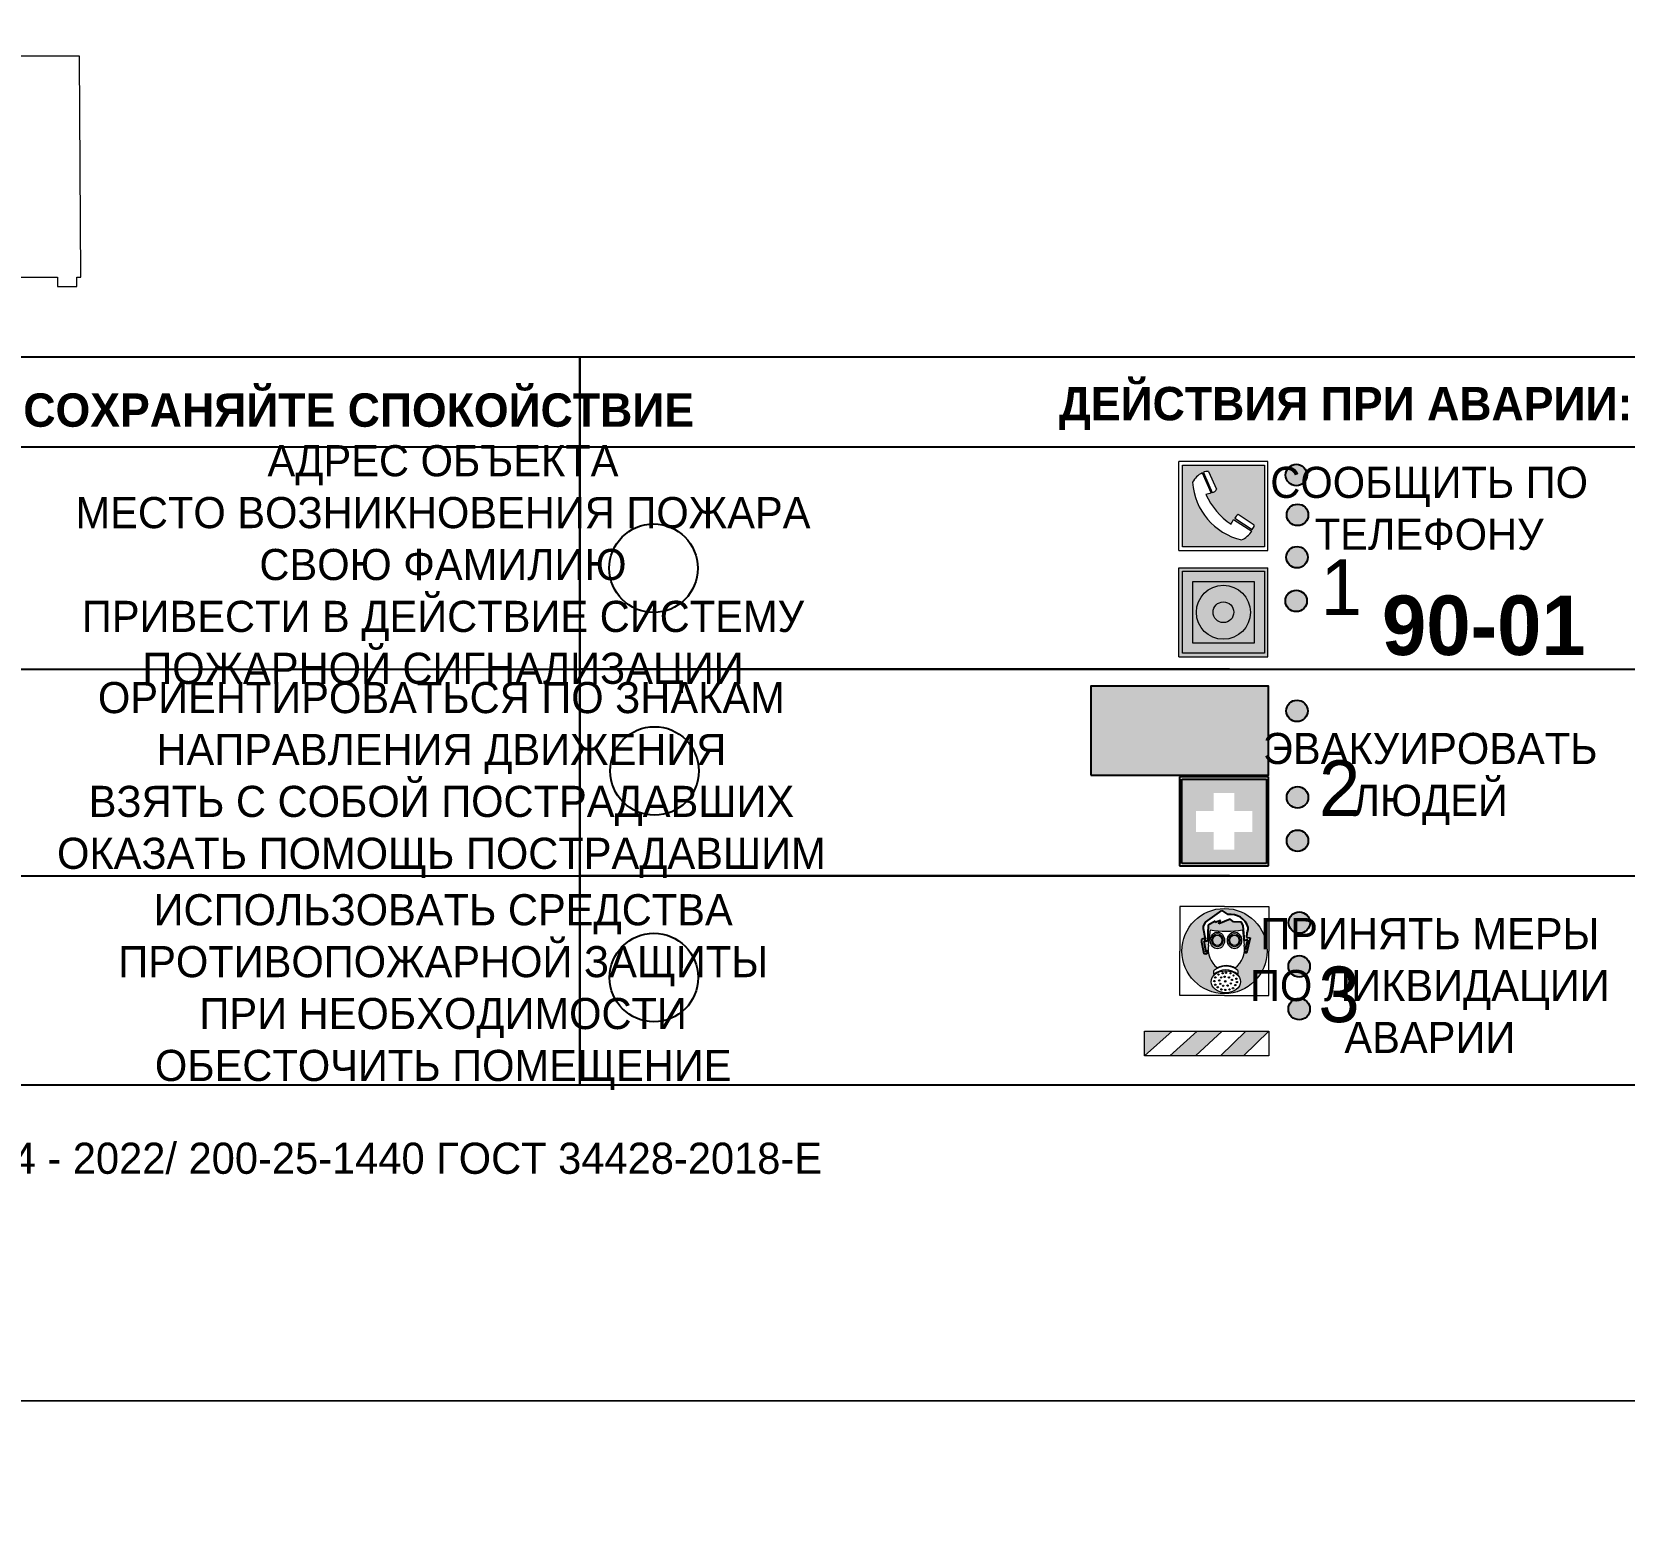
# Model space of a CAD drawing. Header units: millimetres. Extents: x 13810 to 67229, y 12374 to 21950.
# Drawn here: x 37301 to 37444.2, y 14537.9 to 14670.8 of the extents above; entities that cross this region are included whole.
import ezdxf

# ---------------------------------------------------------------- set-up
doc = ezdxf.new("R2010")
doc.units = ezdxf.units.MM
doc.styles.add('обычный', font='arial.ttf')

# ---------------------------------------------------------------- blocks, each defined once
blk = doc.blocks.new('A$C38D26F80')
h = blk.add_hatch(color=5)
h.dxf.hatch_style = 1
h.paths.add_polyline_path([(-8.77, -4.48, 1), (-0.19, -4.48, 1)])
h.paths.add_polyline_path([(-6.75, -3.58), (-6.75, -3.31), (-6.62, -3.22), (-6.5, -3.22), (-6.42, -3.3), (-6.39, -3.28), (-6.59, -2.23), (-6.59, -2.01), (-6.38, -1.58), (-4.76, -0.4), (-4.13, -0.79, -0.362848), (-2.1, -2.1, -0.201049), (-2.17, -2.48, 0.085434), (-2.26, -3.13), (-1.9, -3.16), (-2.25, -4.7), (-2.4, -4.59), (-2.43, -4.34), (-2.36, -4.34), (-2.14, -3.34), (-2.47, -3.42), (-2.58, -1.95), (-2.77, -1.58), (-3.58, -1.52), (-3.92, -1.26), (-5.05, -1.73), (-4.87, -1.39), (-5.41, -1.6), (-5.41, -1.46), (-6.13, -1.87), (-6.18, -3.5), (-6.56, -3.47), (-6.37, -4.59), (-6.16, -4.43), (-6.16, -4.66), (-6.36, -4.79), (-6.37, -4.8), (-6.51, -4.76)], flags=16)
h.paths.add_polyline_path([(-6.51, -4.76), (-6.36, -4.79), (-6.37, -4.8)], flags=0)
h.paths.add_polyline_path([(-5.92, -2.34, 0.089508), (-2.67, -2.35), (-2.48, -3.88, -0.268602), (-3.4, -6.18, 0.262449), (-5.2, -6.18, -0.268602), (-6.11, -3.88)], flags=16)
edge = h.paths.add_edge_path(flags=16)
edge.add_ellipse((-5.19, -3.41), major_axis=(0, 0.842), ratio=0.848992, start_angle=0, end_angle=360)
edge = h.paths.add_edge_path(flags=0)
edge.add_ellipse((-5.19, -3.39), major_axis=(0, 0.665), ratio=0.853798, start_angle=0, end_angle=360)
edge = h.paths.add_edge_path(flags=0)
edge.add_ellipse((-5.19, -3.4), major_axis=(0, 0.528), ratio=0.864094, start_angle=0, end_angle=360)
edge = h.paths.add_edge_path(flags=16)
edge.add_ellipse((-3.47, -3.4), major_axis=(0, 0.842), ratio=0.848992, start_angle=0, end_angle=360)
h.paths.add_polyline_path([(-3.13, -6.45), (-3.13, -6.84, 0.383174), (-5.57, -6.85), (-5.57, -6.49, -0.369952)], flags=16)
edge = h.paths.add_edge_path(flags=0)
edge.add_ellipse((-3.47, -3.39), major_axis=(0, 0.665), ratio=0.853798, start_angle=0, end_angle=360)
edge = h.paths.add_edge_path(flags=0)
edge.add_ellipse((-3.47, -3.4), major_axis=(0, 0.528), ratio=0.864094, start_angle=0, end_angle=360)
edge = h.paths.add_edge_path(flags=16)
edge.add_ellipse((-4.34, -7.57), major_axis=(-1.48, 0), ratio=0.744955, start_angle=0, end_angle=360)
h.paths.add_polyline_path([(-5.01, -6.85, -1), (-5.15, -6.85, -1)], flags=0)
h.paths.add_polyline_path([(-5.33, -7.14, -1), (-5.47, -7.14, -1)], flags=0)
h.paths.add_polyline_path([(-4.61, -6.71, -1), (-4.74, -6.71, -1)], flags=16)
h.paths.add_polyline_path([(-5.43, -7.51, -1), (-5.57, -7.51, -1)], flags=0)
h.paths.add_polyline_path([(-4.26, -6.67, -1), (-4.4, -6.67, -1)], flags=16)
h.paths.add_polyline_path([(-4.74, -7.14, -1), (-4.88, -7.14, -1)], flags=0)
h.paths.add_polyline_path([(-4.93, -7.43, -1), (-5.07, -7.43, -1)], flags=0)
h.paths.add_polyline_path([(-4.41, -7.07, -1), (-4.54, -7.07, -1)], flags=0)
h.paths.add_polyline_path([(-5.33, -7.87, -1), (-5.46, -7.87, -1)], flags=0)
h.paths.add_polyline_path([(-3.8, -6.71, -1), (-3.94, -6.71, -1)], flags=16)
h.paths.add_polyline_path([(-4.85, -7.78, -1), (-4.98, -7.78, -1)], flags=0)
h.paths.add_polyline_path([(-3.96, -7.14, -1), (-4.1, -7.14, -1)], flags=0)
h.paths.add_polyline_path([(-4.33, -7.53, -1), (-4.47, -7.53, -1)], flags=0)
h.paths.add_polyline_path([(-5.09, -8.12, -1), (-5.23, -8.12, -1)], flags=0)
h.paths.add_polyline_path([(-3.5, -6.94, -1), (-3.64, -6.94, -1)], flags=0)
h.paths.add_polyline_path([(-4.54, -7.97, -1), (-4.68, -7.97, -1)], flags=0)
h.paths.add_polyline_path([(-3.66, -7.39, -1), (-3.8, -7.39, -1)], flags=0)
h.paths.add_polyline_path([(-4.73, -8.35, -1), (-4.86, -8.35, -1)], flags=0)
h.paths.add_polyline_path([(-4.09, -7.96, -1), (-4.23, -7.96, -1)], flags=0)
h.paths.add_polyline_path([(-3.77, -7.74, -1), (-3.91, -7.74, -1)], flags=0)
h.paths.add_polyline_path([(-3.22, -7.27, -1), (-3.35, -7.27, -1)], flags=0)
h.paths.add_polyline_path([(-4.34, -8.4, -1), (-4.47, -8.4, -1)], flags=0)
h.paths.add_polyline_path([(-3.16, -7.61, -1), (-3.3, -7.61, -1)], flags=0)
h.paths.add_polyline_path([(-3.9, -8.35, -1), (-4.04, -8.35, -1)], flags=0)
h.paths.add_polyline_path([(-3.32, -7.91, -1), (-3.46, -7.91, -1)], flags=0)
h.paths.add_polyline_path([(-3.55, -8.23, -1), (-3.69, -8.23, -1)], flags=0)
at = {"color": 5, "lineweight": 5}
for p, q in [((-4.48, 0), (-8.96, 0)), ((-8.96, 0), (-8.96, -4.48)), ((-4.48, 0), (0, 0)), ((0, 0), (0, -4.48)), ((-6.59, -2.01), (-6.38, -1.58)), ((-6.38, -1.58), (-4.76, -0.4)), ((-5.41, -1.46), (-6.13, -1.87)), ((-4.87, -1.39), (-5.41, -1.6)), ((-5.41, -1.6), (-5.41, -1.46)), ((-3.92, -1.26), (-5.05, -1.73)), ((-5.05, -1.73), (-4.87, -1.39)), ((-4.76, -0.4), (-4.13, -0.79)), ((-3.58, -1.52), (-3.92, -1.26)), ((-2.77, -1.58), (-3.58, -1.52)), ((-2.58, -1.95), (-2.77, -1.58)), ((-6.59, -2.23), (-6.59, -2.01)), ((-6.39, -3.28), (-6.59, -2.23)), ((-6.13, -1.87), (-6.18, -3.5)), ((-5.92, -2.34), (-6.11, -3.88)), ((-2.67, -2.34), (-2.48, -3.88)), ((-2.47, -3.42), (-2.58, -1.95)), ((-1.9, -3.16), (-2.26, -3.13)), ((-2.25, -4.7), (-1.9, -3.16)), ((-8.96, -8.96), (-8.96, -4.48)), ((-6.75, -3.31), (-6.62, -3.22)), ((-6.75, -3.58), (-6.75, -3.31)), ((-6.51, -4.76), (-6.75, -3.58)), ((-6.62, -3.22), (-6.5, -3.22)), ((-6.18, -3.5), (-6.56, -3.47)), ((-6.56, -3.47), (-6.37, -4.59)), ((-6.37, -4.8), (-6.51, -4.76)), ((-6.5, -3.22), (-6.42, -3.3)), ((-6.42, -3.3), (-6.39, -3.28)), ((-6.37, -4.59), (-6.16, -4.43)), ((-6.16, -4.66), (-6.37, -4.8)), ((-6.16, -4.43), (-6.16, -4.66)), ((-2.14, -3.34), (-2.47, -3.42)), ((-2.43, -4.34), (-2.4, -4.59)), ((-2.43, -4.34), (-2.36, -4.34)), ((-2.4, -4.59), (-2.25, -4.7)), ((-2.36, -4.34), (-2.14, -3.34)), ((0, -8.96), (0, -4.48)), ((-5.57, -6.49), (-5.57, -6.85)), ((-3.13, -6.45), (-3.13, -6.84)), ((-4.48, -8.96), (-8.96, -8.96)), ((-4.48, -8.96), (0, -8.96))]:
    blk.add_line(p, q, dxfattribs=at)
at = {"color": 5}
for p, q in [((-6.59, -2.01), (-6.38, -1.58)), ((-6.38, -1.58), (-4.76, -0.4)), ((-5.41, -1.46), (-6.13, -1.87)), ((-4.87, -1.39), (-5.41, -1.6)), ((-5.41, -1.6), (-5.41, -1.46)), ((-3.92, -1.26), (-5.05, -1.73)), ((-5.05, -1.73), (-4.87, -1.39)), ((-4.76, -0.4), (-4.13, -0.79)), ((-3.58, -1.52), (-3.92, -1.26)), ((-2.77, -1.58), (-3.58, -1.52)), ((-2.58, -1.95), (-2.77, -1.58)), ((-6.59, -2.23), (-6.59, -2.01)), ((-6.39, -3.28), (-6.59, -2.23)), ((-6.13, -1.87), (-6.18, -3.5)), ((-2.47, -3.42), (-2.58, -1.95)), ((-2.26, -3.13), (-1.9, -3.16)), ((-1.9, -3.16), (-2.25, -4.7)), ((-6.75, -3.31), (-6.62, -3.22)), ((-6.75, -3.58), (-6.75, -3.31)), ((-6.51, -4.76), (-6.75, -3.58)), ((-6.62, -3.22), (-6.5, -3.22)), ((-6.18, -3.5), (-6.56, -3.47)), ((-6.56, -3.47), (-6.37, -4.59)), ((-6.37, -4.8), (-6.51, -4.76)), ((-6.36, -4.79), (-6.51, -4.76)), ((-6.5, -3.22), (-6.42, -3.3)), ((-6.42, -3.3), (-6.39, -3.28)), ((-6.37, -4.59), (-6.16, -4.43)), ((-6.16, -4.66), (-6.37, -4.8)), ((-6.16, -4.66), (-6.36, -4.79)), ((-6.16, -4.43), (-6.16, -4.66)), ((-2.14, -3.34), (-2.47, -3.42)), ((-2.4, -4.59), (-2.43, -4.34)), ((-2.43, -4.34), (-2.36, -4.34)), ((-2.25, -4.7), (-2.4, -4.59)), ((-2.36, -4.34), (-2.14, -3.34))]:
    blk.add_line(p, q, dxfattribs=at)
at = {"color": 5, "lineweight": 5}
for centre, radius in [((-4.48, -4.48), 4.29), ((-5.5, -7.51), 0.0678), ((-5.4, -7.14), 0.0678), ((-5.4, -7.87), 0.0678), ((-5.08, -6.85), 0.0678), ((-5, -7.43), 0.0678), ((-4.91, -7.78), 0.0678), ((-4.81, -7.14), 0.0678), ((-4.67, -6.71), 0.0678), ((-4.61, -7.97), 0.0678), ((-4.47, -7.07), 0.0678), ((-4.4, -7.53), 0.0678), ((-4.33, -6.67), 0.0678), ((-4.16, -7.96), 0.0678), ((-4.03, -7.14), 0.0678), ((-3.87, -6.71), 0.0678), ((-3.84, -7.74), 0.0678), ((-3.73, -7.39), 0.0678), ((-3.57, -6.94), 0.0678), ((-3.39, -7.91), 0.0678), ((-3.28, -7.27), 0.0678), ((-3.23, -7.61), 0.0678), ((-5.16, -8.12), 0.0678), ((-4.79, -8.35), 0.0678), ((-4.4, -8.4), 0.0678), ((-3.97, -8.35), 0.0678), ((-3.62, -8.23), 0.0678)]:
    blk.add_circle(centre, radius, dxfattribs=at)
at = {"color": 5}
for centre, radius, start, end in [((-3.89, -2.66), 1.88, 17.387, 97.1599), ((-0.35, -3.07), 1.91, 162.2553, 181.7878), ((-2.6, -2.2), 0.511, 326.3906, 11.8614)]:
    blk.add_arc(centre, radius, start, end, dxfattribs=at)
at = {"color": 5, "lineweight": 5}
for centre, radius, start, end in [((-4.28, 6.66), 9.15, 259.6987, 280.1569), ((-0.47, -3.05), 1.79, 161.5846, 182.4584), ((-2.6, -2.2), 0.513, 326.4781, 11.7739), ((-3.66, -4.24), 2.47, 171.573, 231.7124), ((-4.93, -4.24), 2.47, 308.2876, 8.427), ((-4.33, -7.88), 1.87, 50.358, 131.5662), ((-4.34, -8.2), 1.82, 48.4943, 132.3565), ((-4.3, -7.78), 1.83, 60.5889, 119.4111)]:
    blk.add_arc(centre, radius, start, end, dxfattribs=at)
for centre, major_axis, ratio in [((-5.19, -3.41), (0, 0.842), 0.848992), ((-5.19, -3.39), (0, 0.665), 0.853798), ((-5.19, -3.4), (0, 0.528), 0.864094), ((-3.47, -3.4), (0, 0.842), 0.848992), ((-3.47, -3.39), (0, 0.665), 0.853798), ((-3.47, -3.4), (0, 0.528), 0.864094), ((-4.34, -7.57), (-1.48, 0), 0.744955)]:
    blk.add_ellipse(centre, major_axis=major_axis, ratio=ratio, dxfattribs=at)
blk = doc.blocks.new('A$C47DD6509')
at = {"lineweight": 5}
for points in [[(-8.69, 0), (-11.19, 0), (-11.19, -2.22)], [(-4.22, 0), (-6.45, 0), (-8.91, -2.22), (-6.61, -2.22)], [(0, 0), (-2.09, 0), (-4.36, -2.22), (-2.29, -2.22)]]:
    blk.add_hatch(color=242, dxfattribs=at).paths.add_polyline_path(points)
at = {"color": 242, "lineweight": 5}
for p, q in [((-11.19, -2.22), (-8.69, 0)), ((-11.19, -2.22), (-11.19, 0)), ((-11.19, 0), (-8.69, 0)), ((-11.19, 0), (0, 0)), ((-8.91, -2.22), (-6.45, 0)), ((-6.61, -2.22), (-4.22, 0)), ((-4.36, -2.22), (-2.09, 0)), ((-2.29, -2.22), (0, 0)), ((0, 0), (0, -2.22)), ((0, -2.22), (-11.19, -2.22))]:
    blk.add_line(p, q, dxfattribs=at)
blk = doc.blocks.new('A$C32E8229D')
at = {"true_color": 0xffffff}
blk.add_hatch(color=7, dxfattribs=at).paths.add_polyline_path([(0, 0), (0, -8), (16, -8), (16, 0)])
h = blk.add_hatch(color=126)
h.paths.add_polyline_path([(0.2, -0.2), (15.8, -0.2), (15.8, -7.8), (0.2, -7.8)])
h.paths.add_polyline_path([(13.49, -2.05), (12.08, -2.05), (11.37, -2.63, 0.162397), (11.29, -2.84), (11.29, -3.63), (10.35, -3.63), (10.35, -4.05), (11.68, -4.05), (11.68, -3.48), (12.26, -4.28), (11.29, -5.1), (11.29, -6.78), (11.85, -6.78), (11.85, -5.44), (12.8, -4.64), (12.8, -5.94), (14.46, -5.94), (14.46, -5.39), (13.45, -5.39), (13.45, -3.97), (12.46, -2.59), (13.15, -2.59), (13.69, -3.34), (14.18, -3)], flags=16)
h.paths.add_polyline_path([(10.74, -1.82, 1), (11.8, -1.82, 1)], flags=16)
h.paths.add_polyline_path([(9.39, -3.59), (5.99, -3.59), (6.56, -3.03), (5.91, -3.03), (5.1, -3.83), (5.91, -4.64), (6.56, -4.64), (5.99, -4.09), (9.39, -4.09)], flags=16)
h.paths.add_polyline_path([(4.29, -1.08), (1.72, -1.08), (1.72, -6.6), (4.29, -6.6)], flags=16)
at = {"color": 126}
blk.add_lwpolyline([(16, -8), (0, -8), (0, 0), (16, 0)], close=True, dxfattribs=at)
blk = doc.blocks.new('A$C18900ED3')
h = blk.add_hatch(color=126)
h.paths.add_polyline_path([(-0.18, -0.18), (-7.02, -0.18), (-7.02, -7.02), (-0.18, -7.02)])
h.paths.add_polyline_path([(-5.89, -4.46), (-5.89, -2.77), (-4.46, -2.77), (-4.46, -1.31), (-2.77, -1.31), (-2.77, -2.77), (-1.33, -2.77), (-1.33, -4.46), (-2.77, -4.46), (-2.77, -5.89), (-4.46, -5.89), (-4.46, -4.46)], flags=16)
at = {"color": 126}
for p, q in [((-7.2, 0), (-7.2, -7.2)), ((0, 0), (-7.2, 0)), ((0, -7.2), (0, 0)), ((-7.02, -7.02), (-7.02, -0.18)), ((-7.02, -0.18), (-0.18, -0.18)), ((-0.18, -0.18), (-0.18, -7.02)), ((-7.2, -7.2), (0, -7.2)), ((-0.18, -7.02), (-7.02, -7.02))]:
    blk.add_line(p, q, dxfattribs=at)
blk = doc.blocks.new('A$C456E1F9C')
at = {"lineweight": 5}
h = blk.add_hatch(color=242, dxfattribs=at)
h.paths.add_polyline_path([(0.51, -1.47), (0.51, -13.26), (12.29, -13.26), (12.29, -1.47)])
h.paths.add_polyline_path([(5.42, -4.95, -0.254479), (4.78, -5.4), (3.52, -2.53, -0.209735), (4.23, -2.4)], flags=16)
h.paths.add_polyline_path([(8.53, -8.6), (10.87, -10.17), (10.54, -10.76), (8.03, -9.13, -0.192251)], flags=16)
h.paths.add_polyline_path([(4.61, -5.49, 0.005518), (3.87, -5.72, 0.128647), (7.49, -10.01, 0.00809), (7.83, -9.33), (10.47, -10.97, -0.16736), (8.99, -12.25, -0.327862), (1.95, -3.95, -0.166952), (3.36, -2.62)], flags=16)
at = {"color": 242, "lineweight": 5}
for p, q in [((0, -13.77), (0, -0.97)), ((12.8, -0.97), (0, -0.97)), ((12.8, -13.77), (12.8, -0.97)), ((4.61, -5.49), (3.36, -2.62)), ((3.52, -2.53), (4.78, -5.4)), ((4.23, -2.4), (5.42, -4.95)), ((8.03, -9.13), (10.54, -10.76)), ((10.81, -10.12), (8.53, -8.6)), ((7.83, -9.33), (10.47, -10.97)), ((10.54, -10.76), (10.8, -10.3)), ((10.8, -10.3), (10.81, -10.12)), ((0, -13.77), (12.8, -13.77))]:
    blk.add_line(p, q, dxfattribs=at)
blk.add_lwpolyline([(0.51, -1.47), (12.29, -1.47), (12.29, -13.26), (0.51, -13.26)], close=True, dxfattribs=at)
for centre, radius, start, end in [((4.59, -5.34), 2.99, 114.2845, 152.1974), ((11.12, -3.31), 9.19, 183.9915, 256.6009), ((4.02, -3.27), 0.891, 76.3284, 123.7092), ((14.98, -39.1), 35.17, 107.1487, 108.4135), ((13.86, -0.94), 11.08, 205.5536, 234.8762), ((4.68, -4.59), 0.824, 276.9621, 334.0723), ((8.94, -9.5), 0.989, 114.4092, 157.9388), ((-13.31, 0.8), 23.44, 332.5487, 334.4027), ((7.87, -9.46), 3, 291.9291, 329.9329)]:
    blk.add_arc(centre, radius, start, end, dxfattribs=at)
blk = doc.blocks.new('A$C54414219')
at = {"true_color": 0xffffff}
h = blk.add_hatch(color=7, dxfattribs=at)
h.paths.add_polyline_path([(2.39, -9.45), (2.39, -18.3), (11.23, -18.3), (11.23, -9.45)], flags=0)
h.paths.add_polyline_path([(10.71, -13.87, -1), (2.92, -13.87, -1)], flags=0)
h.paths.add_polyline_path([(8.3, -13.87, -1), (5.33, -13.87, -1)], flags=0)
h.paths.add_polyline_path([(0.41, -7.47), (0.41, -20.27), (13.21, -20.27), (13.21, -7.47)])
h.paths.add_polyline_path([(0.92, -19.77), (12.71, -19.77), (12.71, -7.98), (0.92, -7.98)], flags=16)
h.paths.add_polyline_path([(11.23, -9.45), (11.23, -18.3), (2.39, -18.3), (2.39, -9.45)], flags=0)
at = {"lineweight": 5}
h = blk.add_hatch(color=242, dxfattribs=at)
h.paths.add_polyline_path([(12.71, -7.98), (0.92, -7.98), (0.92, -19.77), (12.71, -19.77)])
h.paths.add_polyline_path([(11.23, -18.3), (2.39, -18.3), (2.39, -9.45), (11.23, -9.45)], flags=16)
h.paths.add_polyline_path([(10.71, -13.87, -1), (2.92, -13.87, -1)], flags=0)
h.paths.add_polyline_path([(8.3, -13.87, -1), (5.33, -13.87, -1)], flags=0)
at = {"true_color": 0xffffff}
h = blk.add_hatch(color=7, dxfattribs=at)
h.paths.add_polyline_path([(2.39, -9.45), (2.39, -18.3), (11.23, -18.3), (11.23, -9.45)])
h.paths.add_polyline_path([(10.71, -13.87, -1), (2.92, -13.87, -1)], flags=16)
h.paths.add_polyline_path([(8.3, -13.87, -1), (5.33, -13.87, -1)], flags=0)
at = {"lineweight": 5}
h = blk.add_hatch(color=242, dxfattribs=at)
h.paths.add_polyline_path([(2.92, -13.87, 1), (10.71, -13.87, 1)])
h.paths.add_polyline_path([(8.3, -13.87, -1), (5.33, -13.87, -1)], flags=16)
at = {"color": 242, "lineweight": 5}
for p, q in [((0.41, -20.27), (0.41, -7.47)), ((0.41, -7.47), (13.21, -7.47)), ((0.41, -7.47), (13.21, -7.47)), ((13.21, -20.27), (13.21, -7.47)), ((0.41, -20.27), (13.21, -20.27))]:
    blk.add_line(p, q, dxfattribs=at)
for points in [[(0.92, -7.98), (12.71, -7.98), (12.71, -19.77), (0.92, -19.77)], [(2.39, -9.45), (11.23, -9.45), (11.23, -18.3), (2.39, -18.3)]]:
    blk.add_lwpolyline(points, close=True, dxfattribs=at)
for radius in [3.89, 1.49]:
    blk.add_circle((6.81, -13.87), radius, dxfattribs=at)

msp = doc.modelspace()

# ---------------------------------------------------------------- hatches: boundary and pattern name
at = {"lineweight": 0}
h = msp.add_hatch(color=256, dxfattribs=at)
h.dxf.hatch_style = 1
h.paths.add_polyline_path([(37413.78, 14630.9, 1), (37415.71, 14630.9, 1)])
h = msp.add_hatch(color=256, dxfattribs=at)
h.dxf.hatch_style = 1
h.paths.add_polyline_path([(37413.88, 14627.32, 1), (37415.82, 14627.32, 1)])
h = msp.add_hatch(color=256, dxfattribs=at)
h.dxf.hatch_style = 1
h.paths.add_polyline_path([(37413.85, 14623.51, 1), (37415.78, 14623.51, 1)])
h = msp.add_hatch(color=256, dxfattribs=at)
h.dxf.hatch_style = 1
h.paths.add_polyline_path([(37413.76, 14619.58, 1), (37415.7, 14619.58, 1)])
h = msp.add_hatch(color=256, dxfattribs=at)
h.dxf.hatch_style = 1
h.paths.add_polyline_path([(37413.85, 14609.69, 1), (37415.78, 14609.69, 1)])
h = msp.add_hatch(color=256, dxfattribs=at)
h.dxf.hatch_style = 1
h.paths.add_polyline_path([(37413.89, 14601.91, 1), (37415.82, 14601.91, 1)])
h = msp.add_hatch(color=256, dxfattribs=at)
h.dxf.hatch_style = 1
h.paths.add_polyline_path([(37413.88, 14598.01, 1), (37415.81, 14598.01, 1)])
h = msp.add_hatch(color=256, dxfattribs=at)
h.dxf.hatch_style = 1
h.paths.add_polyline_path([(37414.04, 14590.65, 1), (37415.97, 14590.65, 1)])
h = msp.add_hatch(color=256, dxfattribs=at)
h.dxf.hatch_style = 1
h.paths.add_polyline_path([(37414.03, 14586.71, 1), (37415.97, 14586.71, 1)])
h = msp.add_hatch(color=256, dxfattribs=at)
h.dxf.hatch_style = 1
h.paths.add_polyline_path([(37414.04, 14582.87, 1), (37415.97, 14582.87, 1)])

# ---------------------------------------------------------------- linework, layer by layer
at = {"color": 126, "lineweight": 0, "true_color": 0x008754}
for points in [[(37185.05, 14942.64), (37785.05, 14942.64), (37785.05, 14547.64), (37185.05, 14547.64)], [(37185.05, 14942.64), (37785.05, 14942.64), (37785.05, 14547.64), (37185.05, 14547.64)], [(37185.05, 14942.64), (37785.05, 14942.64), (37785.05, 14547.64), (37185.05, 14547.64)], [(37185.05, 14942.64), (37785.05, 14942.64), (37785.05, 14547.64), (37185.05, 14547.64)], [(37185.05, 14547.64), (37785.05, 14547.64), (37785.05, 14152.64), (37185.05, 14152.64)], [(37185.05, 14547.64), (37785.05, 14547.64), (37785.05, 14152.64), (37185.05, 14152.64)], [(37185.05, 14547.64), (37785.05, 14547.64), (37785.05, 14152.64), (37185.05, 14152.64)], [(37185.05, 14547.64), (37785.05, 14547.64), (37785.05, 14152.64), (37185.05, 14152.64)]]:
    msp.add_lwpolyline(points, close=True, dxfattribs=at)
at = {"lineweight": 0}
msp.add_lwpolyline([(37246.92, 14665.9), (37242.51, 14665.86), (37242.46, 14665.9), (37242.46, 14668.62), (37234.81, 14668.62), (37234.81, 14665.9), (37206.15, 14665.9), (37206.15, 14648.7), (37221.44, 14648.7), (37221.44, 14646.4), (37227.84, 14646.4), (37227.84, 14648.7), (37303.32, 14648.7), (37303.32, 14647.86), (37305.06, 14647.86), (37305.06, 14648.7), (37305.41, 14648.7), (37305.29, 14668.43), (37305.29, 14668.56), (37296.65, 14668.56), (37296.65, 14666), (37253.54, 14666), (37253.42, 14676.64)], dxfattribs=at)
for points in [[(37206.54, 14633.44), (37350.3, 14633.44), (37350.3, 14641.49), (37206.54, 14641.49)], [(37350.3, 14633.44), (37494.07, 14633.44), (37494.07, 14641.49), (37350.3, 14641.49)], [(37206.54, 14633.44), (37350.3, 14633.44), (37350.3, 14576.04), (37206.54, 14576.04)], [(37350.3, 14633.44), (37494.07, 14633.44), (37494.07, 14576.04), (37350.3, 14576.04)]]:
    msp.add_lwpolyline(points, close=True)
for points in [[(37264.95, 14613.44), (37206.54, 14613.44), (37350.3, 14613.44)], [(37408.72, 14613.44), (37350.3, 14613.44), (37494.07, 14613.44)], [(37264.95, 14594.87), (37206.54, 14594.87), (37350.3, 14594.87)], [(37408.72, 14594.87), (37350.3, 14594.87), (37494.07, 14594.87)]]:
    msp.add_lwpolyline(points)
for centre, radius in [((37414.75, 14630.9), 0.966), ((37414.85, 14627.32), 0.966), ((37356.93, 14622.52), 3.98), ((37414.81, 14623.51), 0.966), ((37414.73, 14619.58), 0.966), ((37414.81, 14609.69), 0.966), ((37357.02, 14604.29), 3.98), ((37414.85, 14601.91), 0.966), ((37414.85, 14598.01), 0.966), ((37415.01, 14590.65), 0.966), ((37356.96, 14585.71), 3.98), ((37415, 14586.71), 0.966), ((37415, 14582.87), 0.966)]:
    msp.add_circle(centre, radius)

# ---------------------------------------------------------------- block references
for name, p, xscale, yscale, zscale in [('A$C456E1F9C', (37404.19, 14632.72), 0.625, 0.625, 0.625), ('A$C54414219', (37403.93, 14627.23), 0.625, 0.625, 0.625), ('A$C18900ED3', (37412.25, 14603.76), 1.111111111007631, 1.111111111007631, 1.111111111007631), ('A$C38D26F80', (37412.28, 14592.09), 0.8928571427240968, 0.8928571427240968, 0.8928571427240968)]:
    msp.add_blockref(name, p, dxfattribs=dict(xscale=xscale, yscale=yscale, zscale=zscale))
at = {"xscale": -1}
msp.add_blockref('A$C32E8229D', (37412.25, 14611.91), dxfattribs=at)
at = {"color": 242, "true_color": 0xc1121c}
msp.add_blockref('A$C47DD6509', (37412.28, 14580.88), dxfattribs=at)

# ---------------------------------------------------------------- texts
at = {"lineweight": 0, "attachment_point": 5, "style": 'обычный'}
for s, insert, char_height, width in [('{\\fProxima Nova Rg|b1|i0|c204|p2;ДЕЙСТВИЯ ПРИ АВАРИИ: СОХРАНЯЙТЕ СПОКОЙСТВИЕ\\H1.6644x; }', (37449.91, 14636.89), 3, 175.1736), ('{\\fProxima Nova Rg|b1|i0|c204|p2;ДЕЙСТВИЯ ПРИ ПОЖАРЕ: СОХРАНЯЙТЕ СПОКОЙСТВИЕ\\H1.6644x; }', (37303.7, 14636.31), 3, 175.1736), ('\\pi-8.4,l8.4,t8.4;{\\fProxima Nova Rg|b0|i0|c204|p2;АДРЕС ОБЪЕКТА\\PМЕСТО ВОЗНИКНОВЕНИЯ ПОЖАРА \\PСВОЮ ФАМИЛИЮ\\PПРИВЕСТИ В ДЕЙСТВИЕ СИСТЕМУ \\PПОЖАРНОЙ СИГНАЛИЗАЦИИ}', (37337.99, 14622.45), 2.8, 126.6484), ('{\\fProxima Nova Rg|b0|i0|c204|p2;СООБЩИТЬ ПО \\PТЕЛЕФОНУ}', (37426.69, 14627.89), 2.8, 126.6484), ('{\\fProxima Nova Rg|b0|i0|c204|p2;1\\H1.1667x; }', (37418.79, 14620.82), 5, 126.6484), ('{\\fProxima Nova Rg|b1|i0|c204|p2;\\H1.0714x;90-01\\fProxima Nova Rg|b0|i0|c204|p2;\\H0.93331x; \\H1.3449x; }', (37431.61, 14617.35), 5, 126.6484), ('\\pi-8.4,l8.4,t8.4;{\\fProxima Nova Rg|b0|i0|c204|p2;ОРИЕНТИРОВАТЬСЯ ПО ЗНАКАМ \\PНАПРАВЛЕНИЯ ДВИЖЕНИЯ\\PВЗЯТЬ С СОБОЙ ПОСТРАДАВШИХ\\PОКАЗАТЬ ПОМОЩЬ ПОСТРАДАВШИМ}', (37337.85, 14603.48), 2.8, 126.6484), ('{\\fProxima Nova Rg|b0|i0|c204|p2;ЭВАКУИРОВАТЬ \\PЛЮДЕЙ}', (37426.79, 14603.57), 2.8, 126.6484), ('{\\fProxima Nova Rg|b0|i0|c204|p2;2\\H1.1967x; }', (37418.64, 14602.74), 5, 126.6484), ('\\pi-8.4,l8.4,t8.4;{\\fProxima Nova Rg|b0|i0|c204|p2;ИСПОЛЬЗОВАТЬ СРЕДСТВА \\PПРОТИВОПОЖАРНОЙ ЗАЩИТЫ \\PПРИ НЕОБХОДИМОСТИ \\PОБЕСТОЧИТЬ ПОМЕЩЕНИЕ}', (37338.01, 14584.4), 2.8, 126.6484), ('{\\fProxima Nova Rg|b0|i0|c204|p2;ПРИНЯТЬ МЕРЫ \\PПО ЛИКВИДАЦИИ \\PАВАРИИ}', (37426.75, 14584.99), 2.8, 126.6484), ('{\\fProxima Nova Rg|b0|i0|c204|p2;3\\H1.1967x; }', (37418.58, 14584.16), 5, 126.6484), ('\\pi-8.4,l8.4,t8.4;{\\fProxima Nova Rg|b0|i0|c204|p2;ИЗГОТОВИТЕЛЬ: ИП АНДРЕЕВ А. А.\\fProxima Nova Rg|b0|i0|c0|p2; \\fProxima Nova Rg|b0|i0|c204|p2;ФП-24 - 2022/ 200-25-1440 ГОСТ 34428-2018-Е\\H1.2266x; }', (37298.05, 14569.05), 2.8, 191.3484)]:
    msp.add_mtext(s, dxfattribs=dict(at, insert=insert, char_height=char_height, width=width))

doc.saveas('drawing.dxf')
